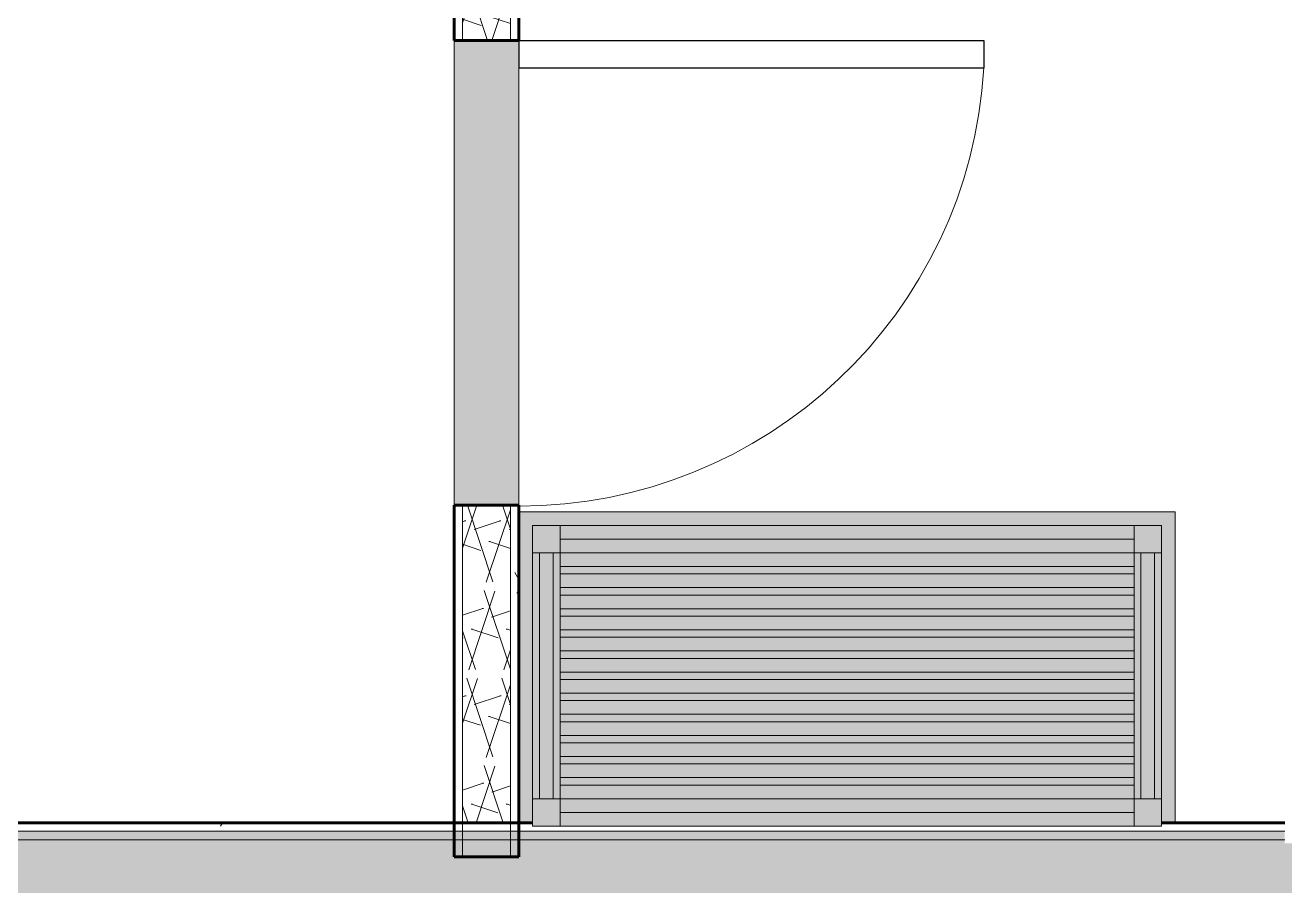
# Model space of a CAD drawing. Header units: inches. Extents: x -4169 to -1846, y 9706 to 12377.
# Drawn here: x -3648.5 to -3556.3, y 10837.8 to 10900.8 of the extents above; entities that cross this region are included whole.
import ezdxf

# ---------------------------------------------------------------- set-up
doc = ezdxf.new("R2010")
doc.units = ezdxf.units.IN
doc.header["$MEASUREMENT"] = 0
for name, color, linetype, lineweight in [('0-1', 7, 'Continuous', 5), ('0-2', 10, 'Continuous', 18), ('A-DOOR-1', 7, 'Continuous', 9), ('A-DOOR-2', 50, 'Continuous', 30), ('A-WALL', 113, 'Continuous', 18), ('A-WALL-1', 8, 'Continuous', 5), ('A-WALL-4', 250, 'Continuous', 60), ('A-WALL-5', 10, 'Continuous', 18), ('A-WALL-PATT-1', 7, 'Continuous', 9), ('A-WALL-PATT-2', 253, 'Continuous', 9), ('A-WALL-PATT-4', 111, 'Continuous', 9), ('I-WALL-2', 2, 'Continuous', 5), ('I-WALL-3', 2, 'Continuous', 60), ('Q-CASE-1', 253, 'Continuous', 9), ('Q-CASE-2', 7, 'Continuous', 9)]:
    doc.layers.add(name, color=color, linetype=linetype, lineweight=lineweight)
pattern_1 = [(0, (0, 0), (20.48, 5.12), [0.845, -14.515, 0.845, -14.515, -81.92]), (0, (0, 0), (20.48, 5.12), [-30.72, 0.845, -29.875, 0.845, -14.515, -35.84]), (0, (0, 0), (20.48, 5.12), [-76.8, 0.845, -9.395, 0.845, -24.755]), (120, (7.68, 2.56), (-14.67405, 15.1762003), [0.845, -14.515, 0.845, -14.515, -81.92]), (120, (7.68, 2.56), (-14.67405, 15.1762003), [-30.72, 0.845, -29.875, 0.845, -14.515, -35.84]), (120, (7.68, 2.56), (-14.67405, 15.1762003), [-76.8, 0.845, -9.395, 0.845, -24.755]), (240, (10.24, 12.8), (-5.80595, -20.2962003), [0.845, -14.515, 0.845, -14.515, -81.92]), (240, (10.24, 12.8), (-5.80595, -20.2962003), [-30.72, 0.845, -29.875, 0.845, -14.515, -35.84]), (240, (10.24, 12.8), (-5.80595, -20.2962003), [-76.8, 0.845, -9.395, 0.845, -24.755])]
pattern_2 = [(161.57, (0.32, 0.32), (-2.560496185, -0.000537386), [0, -18.214, 2.022, 0]), (18.43, (-0.32, 0.32), (-2.560496185, 0.000537386), [0, -18.214, 2.022, 0]), (108.43, (0.32, 0.32), (1.27922091, -6.400876726), [6.07, -14.166]), (71.57, (-0.32, 0.32), (1.27922091, 6.400876726), [6.07, -14.166])]

# ---------------------------------------------------------------- blocks, each defined once
blk = doc.blocks.new('Bath Vanity - Bath Vanity 48_-V6-ENLARGED RCP - 1ST FLOOR PLAN')
at = {"layer": 'Q-CASE-1'}
h = blk.add_hatch(color=256, dxfattribs=at)
h.paths.add_polyline_path([(23.738, -1.25), (23.738, -23), (-22.262, -23), (-22.262, -1.25), (-23.262, -1.25), (-23.262, -24), (24.738, -24), (24.738, -1.25)], flags=0)
h.paths.add_polyline_path([(11.612, -2), (-20.262, -2), (-20.262, -3), (21.738, -3), (21.738, -2)], flags=0)
h.paths.add_polyline_path([(-20.262, -4), (-20.262, -4.545), (21.738, -4.545), (21.738, -4), (11.612, -4)], flags=0)
h.paths.add_polyline_path([(-20.262, -5.545), (-20.262, -6.091), (21.738, -6.091), (21.738, -5.545), (11.612, -5.545)], flags=0)
h.paths.add_polyline_path([(11.612, -7.091), (-20.262, -7.091), (-20.262, -7.636), (21.738, -7.636), (21.738, -7.091)], flags=0)
h.paths.add_polyline_path([(21.738, -8.636), (-20.262, -8.636), (-20.262, -9.182), (21.738, -9.182)], flags=0)
h.paths.add_polyline_path([(21.738, -10.182), (-20.262, -10.182), (-20.262, -10.727), (21.738, -10.727)], flags=0)
h.paths.add_polyline_path([(21.738, -11.727), (-20.262, -11.727), (-20.262, -12.273), (21.738, -12.273)], flags=0)
h.paths.add_polyline_path([(11.612, -13.273), (-20.262, -13.273), (-20.262, -13.818), (21.738, -13.818), (21.738, -13.273)], flags=0)
h.paths.add_polyline_path([(-20.262, -14.818), (-20.252, -15.364), (21.738, -15.364), (21.738, -14.818), (11.612, -14.818)], flags=0)
h.paths.add_polyline_path([(-20.262, -16.364), (-20.262, -16.909), (21.738, -16.909), (21.738, -16.364), (-19.789, -16.364)], flags=0)
h.paths.add_polyline_path([(11.612, -17.909), (-20.262, -17.909), (-20.262, -18.455), (21.738, -18.455), (21.738, -17.909)], flags=0)
h.paths.add_polyline_path([(21.738, -19.455), (-20.262, -19.455), (-20.262, -20), (21.738, -20)], flags=0)
h.paths.add_polyline_path([(-17.64, -21), (-20.262, -21), (-20.262, -22), (21.738, -22), (21.738, -21), (11.612, -21)], flags=0)
h = blk.add_hatch(color=256, dxfattribs=at)
h.paths.add_polyline_path([(-22.262, -1), (-22.262, -3), (-20.262, -3), (-20.262, -1), (-22.154, -1)], flags=0)
h.paths.add_polyline_path([(21.738, -1), (21.738, -3), (23.738, -3), (23.738, -1)], flags=0)
h.paths.add_polyline_path([(-20.262, -21), (-22.262, -21), (-22.262, -23), (-20.262, -23), (-20.262, -22)], flags=0)
h.paths.add_polyline_path([(22.238, -21), (21.738, -21), (21.738, -23), (23.738, -23), (23.738, -21), (23.238, -21)], flags=0)
for points in [[(11.612, -1), (-20.262, -1), (-20.262, -2), (21.738, -2), (21.738, -1)], [(-21.762, -3), (-22.262, -3), (-22.262, -21), (-21.762, -21), (-21.762, -4)], [(-21.762, -3), (-21.762, -21), (-20.762, -21), (-20.762, -3)], [(-20.762, -3), (-20.762, -21), (-20.262, -21), (-20.262, -3)], [(11.612, -3), (-20.262, -3), (-20.262, -4), (21.738, -4), (21.738, -3)], [(22.238, -3), (21.738, -3), (21.738, -21), (22.238, -21), (22.238, -4)], [(23.238, -3), (22.238, -3), (22.238, -21), (23.238, -21), (23.238, -4)], [(23.238, -3), (23.238, -21), (23.738, -21), (23.738, -3)], [(11.612, -4.545), (-20.262, -4.545), (-20.262, -5.545), (21.738, -5.545), (21.738, -4.545)], [(11.612, -6.091), (-20.262, -6.091), (-20.262, -7.091), (21.738, -7.091), (21.738, -6.091)], [(11.612, -7.636), (-20.262, -7.636), (-20.262, -8.636), (21.738, -8.636), (21.738, -7.636)], [(11.612, -9.182), (-20.262, -9.182), (-20.262, -10.182), (21.738, -10.182), (21.738, -9.182)], [(21.738, -10.727), (-20.262, -10.727), (-20.262, -11.727), (21.738, -11.727), (21.738, -11.192)], [(-20.262, -12.273), (-20.262, -13.273), (21.738, -13.273), (21.738, -12.273), (11.612, -12.273)], [(-20.262, -13.818), (-20.262, -14.818), (21.738, -14.818), (21.738, -13.818), (11.612, -13.818)], [(21.738, -15.364), (-20.262, -15.364), (-20.262, -16.364), (21.738, -16.364)], [(-19.536, -16.909), (-20.262, -16.909), (-20.262, -17.909), (21.738, -17.909), (21.738, -16.909), (11.612, -16.909)], [(-20.262, -18.455), (-20.262, -19.455), (21.738, -19.455), (21.738, -18.455), (-18.82, -18.455)], [(-20.262, -20), (-20.262, -21), (21.738, -21), (21.738, -20), (-18.103, -20)], [(-20.262, -22), (-20.262, -23), (21.738, -23), (21.738, -22), (-17.176, -22)]]:
    blk.add_hatch(color=256, dxfattribs=at).paths.add_polyline_path(points, flags=0)
at = {"layer": 'Q-CASE-2'}
for p, q in [((-23.262, -24), (-23.262, -1.25)), ((-22.262, -3), (-22.262, -1)), ((-22.262, -1), (-20.262, -1)), ((21.738, -1), (-20.262, -1)), ((-20.262, -1), (-20.262, -3)), ((21.738, -3), (21.738, -1)), ((21.738, -1), (23.738, -1)), ((23.738, -1), (23.738, -3)), ((21.738, -2), (-20.262, -2)), ((-22.262, -3), (-22.262, -21)), ((-20.262, -3), (-22.262, -3)), ((-21.762, -3), (-21.762, -21)), ((-20.762, -3), (-20.762, -21)), ((21.738, -3), (-20.262, -3)), ((-20.262, -3), (-20.262, -21)), ((21.738, -3), (21.738, -21)), ((23.738, -3), (21.738, -3)), ((22.238, -3), (22.238, -21)), ((23.238, -3), (23.238, -21)), ((23.738, -3), (23.738, -21)), ((-20.262, -4), (21.738, -4)), ((21.738, -4.545), (-20.262, -4.545)), ((-20.262, -5.545), (21.738, -5.545)), ((21.738, -6.091), (-20.262, -6.091)), ((-20.262, -7.091), (21.738, -7.091)), ((21.738, -7.636), (-20.262, -7.636)), ((-20.262, -8.636), (21.738, -8.636)), ((21.738, -9.182), (-20.262, -9.182)), ((-20.262, -10.182), (21.738, -10.182)), ((21.738, -10.727), (-20.262, -10.727)), ((-20.262, -11.727), (21.738, -11.727)), ((21.738, -12.273), (-20.262, -12.273)), ((-20.262, -13.273), (21.738, -13.273)), ((21.738, -13.818), (-20.262, -13.818)), ((-20.262, -14.818), (21.738, -14.818)), ((21.738, -15.364), (-20.262, -15.364)), ((-20.262, -16.364), (21.738, -16.364)), ((21.738, -16.909), (-20.262, -16.909)), ((-20.262, -17.909), (21.738, -17.909)), ((21.738, -18.455), (-20.262, -18.455)), ((-20.262, -19.455), (21.738, -19.455)), ((21.738, -20), (-20.262, -20)), ((-22.262, -23), (-22.262, -21)), ((-22.262, -21), (-20.262, -21)), ((-20.262, -21), (21.738, -21)), ((-20.262, -21), (-20.262, -23)), ((21.738, -23), (21.738, -21)), ((21.738, -21), (23.738, -21)), ((23.738, -21), (23.738, -23)), ((21.738, -22), (-20.262, -22)), ((-20.262, -23), (-22.262, -23)), ((21.738, -23), (-20.262, -23)), ((23.738, -23), (21.738, -23)), ((24.738, -24), (-23.262, -24))]:
    blk.add_line(p, q, dxfattribs=at)
blk = doc.blocks.new('SWING - SINGLE - FLUSH - 2-10 x 6-8 - PRIVACY-2632540-ENLARGED RCP - 1ST FLOOR PLAN')
at = {"layer": 'A-DOOR-1'}
blk.add_arc((17, -2.375), 34.067, 180, 266.63431, dxfattribs=at)
at = {"layer": 'A-DOOR-2'}
for p, q in [((15, -2.375), (15, -36.383)), ((17, -2.375), (15, -2.375)), ((17, -2.375), (17, -36.383)), ((17, -36.383), (15, -36.383))]:
    blk.add_line(p, q, dxfattribs=at)
blk = doc.blocks.new('CTR - 1st Phase - Unit Layouts_rvt-1-ENLARGED RCP - 1ST FLOOR PLAN')
at = {"layer": 'A-WALL-1'}
blk.add_hatch(color=256, dxfattribs=at).paths.add_polyline_path([(-3617.124, 10865.668), (-3612.374, 10865.668), (-3612.374, 10899.668), (-3617.124, 10899.668), (-3617.124, 10872.49)], flags=0)
at = {"layer": 'A-WALL-PATT-1'}
h = blk.add_hatch(dxfattribs=at)
h.set_pattern_fill('FP_1', color=256, style=0, pattern_type=2)
h.set_pattern_definition(pattern_1)
h.paths.add_polyline_path([(-3612.434, 10842.439), (-3612.374, 10842.439), (-3612.374, 10865.668), (-3612.999, 10865.668), (-3612.999, 10842.439)], flags=0)
h.paths.add_polyline_path([(-3612.374, 10899.668), (-3612.374, 10901.918), (-3612.999, 10901.906), (-3612.999, 10899.668)], flags=0)
at = {"layer": 'A-WALL-PATT-2'}
h = blk.add_hatch(dxfattribs=at)
h.set_pattern_fill('FP_2', color=256, style=0, pattern_type=2)
h.set_pattern_definition(pattern_2)
h.paths.add_polyline_path([(-3616.499, 10842.439), (-3612.999, 10842.439), (-3612.999, 10865.668), (-3616.499, 10865.668), (-3616.499, 10852.381)], flags=0)
h.paths.add_polyline_path([(-3612.999, 10899.668), (-3612.999, 10902.543), (-3616.499, 10902.543), (-3616.499, 10899.668), (-3614.642, 10899.668)], flags=0)
at = {"layer": 'A-WALL-4'}
for p, q in [((-3617.124, 10899.668), (-3617.124, 10901.918)), ((-3612.374, 10901.918), (-3612.374, 10899.668)), ((-3612.374, 10899.668), (-3617.124, 10899.668)), ((-3617.124, 10839.939), (-3617.124, 10865.668)), ((-3617.124, 10865.668), (-3612.374, 10865.668)), ((-3612.374, 10865.668), (-3612.374, 10839.939)), ((-3612.374, 10839.939), (-3617.124, 10839.939))]:
    blk.add_line(p, q, dxfattribs=at)
at = {"layer": 'A-WALL-5'}
for p, q in [((-3616.499, 10899.668), (-3616.499, 10901.918)), ((-3612.999, 10899.668), (-3612.999, 10901.918)), ((-3617.124, 10899.668), (-3617.124, 10865.668)), ((-3612.374, 10865.668), (-3612.374, 10899.668)), ((-3616.499, 10839.939), (-3616.499, 10865.668)), ((-3612.999, 10839.939), (-3612.999, 10865.668))]:
    blk.add_line(p, q, dxfattribs=at)
at = {"layer": '0-2'}
for name, p, rotation in [('SWING - SINGLE - FLUSH - 2-10 x 6-8 - PRIVACY-2632540-ENLARGED RCP - 1ST FLOOR PLAN', (-3614.749, 10882.668), 90.00000000000001), ('Bath Vanity - Bath Vanity 48_-V6-ENLARGED RCP - 1ST FLOOR PLAN', (-3587.636, 10841.189), 180)]:
    blk.add_blockref(name, p, dxfattribs=dict(at, rotation=rotation))

msp = doc.modelspace()

# ---------------------------------------------------------------- hatches: boundary and pattern name
at = {"layer": 'A-WALL-PATT-4'}
h = msp.add_hatch(dxfattribs=at)
h.set_pattern_fill('FP_1', color=256, style=0, pattern_type=2)
h.set_pattern_definition(pattern_1)
h.paths.add_polyline_path([(-3567.374, 10841.814), (-3556.35, 10841.814), (-3556.35, 10842.439), (-3565.374, 10842.439), (-3565.374, 10842.189), (-3611.374, 10842.189), (-3611.374, 10842.439), (-3653.924, 10842.439), (-3653.924, 10841.814), (-3599.248, 10841.814)], flags=0)
h.paths.add_polyline_path([(-3801.844, 10841.814), (-3773.856, 10841.814), (-3773.856, 10842.439), (-3822.724, 10842.439), (-3822.724, 10841.814)], flags=0)
h.paths.add_polyline_path([(-3487.299, 10841.814), (-3487.299, 10842.439), (-3536.398, 10842.439), (-3536.398, 10841.814), (-3490.427, 10841.814)], flags=0)
h.paths.add_polyline_path([(-3755.856, 10841.814), (-3753.924, 10841.814), (-3753.924, 10842.439), (-3755.856, 10842.439)], flags=0)
h.paths.add_polyline_path([(-3675.924, 10841.814), (-3671.924, 10841.814), (-3671.924, 10842.439), (-3675.924, 10842.439)], flags=0)
h = msp.add_hatch(dxfattribs=at)
h.set_pattern_fill('FP_2', color=256, style=0, pattern_type=2)
h.set_pattern_definition(pattern_2)
h.paths.add_polyline_path([(-3486.674, 10835.689), (-3486.703, 10841.189), (-3536.398, 10841.189), (-3536.398, 10840.931), (-3556.35, 10840.931), (-3556.35, 10841.189), (-3822.724, 10841.189), (-3822.724, 10835.689), (-3486.927, 10835.689)], flags=0)
at = {"layer": 'I-WALL-2'}
h = msp.add_hatch(color=256, dxfattribs=at)
h.paths.add_polyline_path([(-3486.674, 10841.189), (-3486.674, 10841.814), (-3536.398, 10841.814), (-3536.398, 10841.189), (-3486.703, 10841.189)], flags=0)
h.paths.add_polyline_path([(-3753.924, 10841.189), (-3556.35, 10841.189), (-3556.35, 10841.814), (-3675.924, 10841.814), (-3675.924, 10841.293), (-3753.924, 10841.293), (-3753.924, 10841.814), (-3822.724, 10841.814), (-3822.724, 10841.189), (-3801.844, 10841.189)], flags=0)

# ---------------------------------------------------------------- linework, layer by layer
at = {"layer": 'A-WALL'}
for p, q in [((-3653.924, 10841.814), (-3556.35, 10841.814)), ((-3822.724, 10841.189), (-3556.35, 10841.189))]:
    msp.add_line(p, q, dxfattribs=at)
at = {"layer": 'I-WALL-3'}
for p, q in [((-3653.924, 10842.439), (-3611.374, 10842.439)), ((-3565.374, 10842.439), (-3556.35, 10842.439))]:
    msp.add_line(p, q, dxfattribs=at)

# ---------------------------------------------------------------- block references
at = {"layer": '0-1'}
msp.add_blockref('CTR - 1st Phase - Unit Layouts_rvt-1-ENLARGED RCP - 1ST FLOOR PLAN', (0, 0), dxfattribs=at)

doc.saveas('drawing.dxf')
